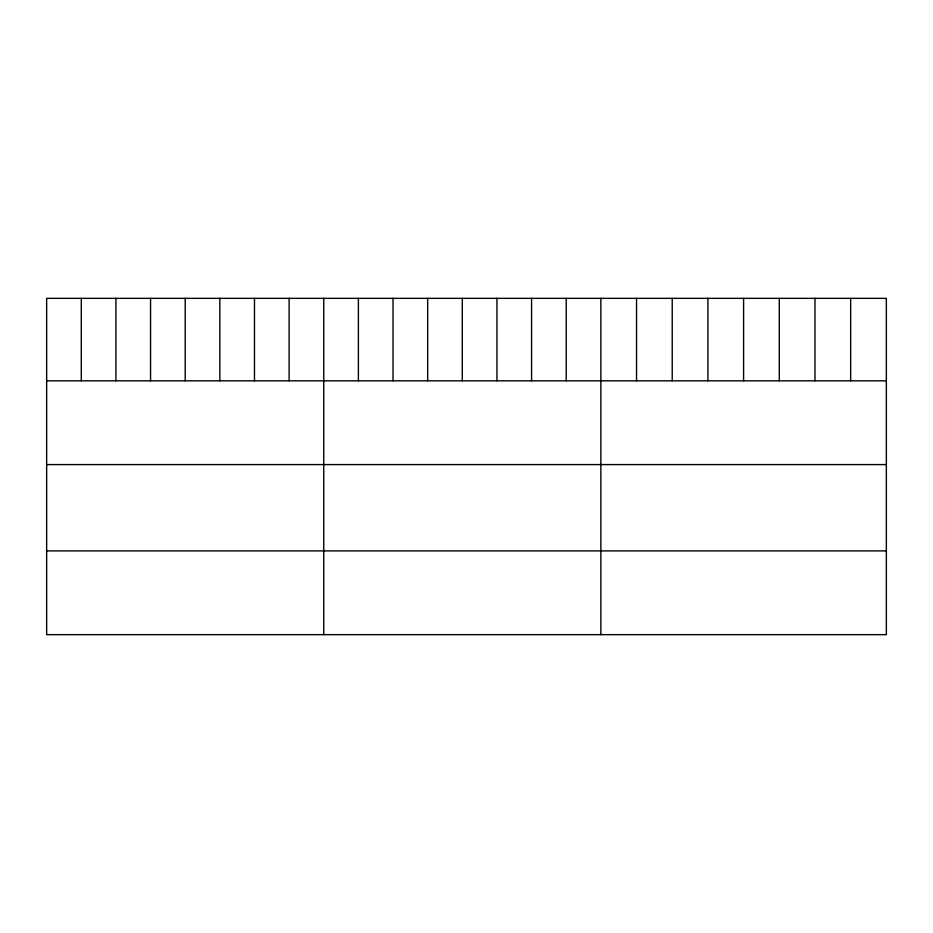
<?xml version="1.0" encoding="UTF-8"?>
<svg xmlns="http://www.w3.org/2000/svg" width="933" height="933" viewBox="0 0 933 933"><rect width="100%" height="100%" fill="white"/><g stroke="black" fill="none" stroke-linecap="round" stroke-linejoin="round"><path stroke-width="1.4" d="M886.35 380.827L886.35 634.65L46.65 634.65L46.65 298.35L886.35 298.35L886.35 380.827L46.65 380.827M46.65 464.587L886.35 464.587M46.65 550.89L886.35 550.89M850.663 298.35L850.663 380.827M814.975 298.35L814.975 380.827M779.288 298.35L779.288 380.827M743.601 298.35L743.601 380.827M707.914 298.35L707.914 380.827M672.226 298.35L672.226 380.827M636.539 298.35L636.539 380.827M600.852 298.35L600.852 634.65M566.214 298.35L566.214 380.827M531.577 298.35L531.577 380.827M496.939 298.35L496.939 380.827M462.301 298.35L462.301 380.827M427.664 298.35L427.664 380.827M393.026 298.35L393.026 380.827M358.389 298.35L358.389 380.827M323.751 298.35L323.751 634.65M289.113 298.35L289.113 380.827M254.476 298.35L254.476 380.827M219.838 298.35L219.838 380.827M185.201 298.35L185.201 380.827M150.563 298.35L150.563 380.827M115.925 298.35L115.925 380.827M81.288 298.35L81.288 380.827"/></g></svg>
